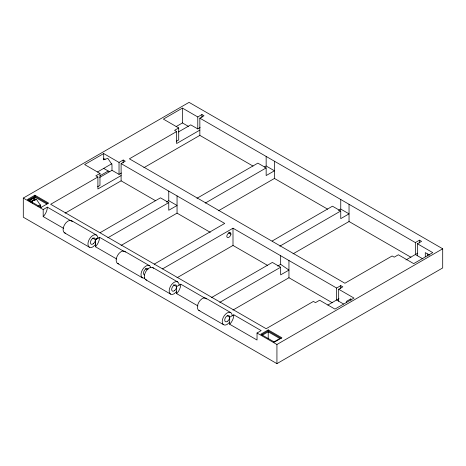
<?xml version="1.0" encoding="UTF-8"?>
<svg xmlns="http://www.w3.org/2000/svg" width="466" height="466" viewBox="0 0 466 466"><rect width="100%" height="100%" fill="white"/><g stroke="black" fill="none" stroke-linecap="round" stroke-linejoin="round"><path stroke-width="0.7" d="M95.379 244.603L95.408 239.699L97.895 238.208L95.408 239.699L95.408 246.73L116.704 259.02M63.708 228.422L43.192 216.579L44.02 215.706A9.378 5.411 -60 0 0 47.334 207.16L71.583 221.158M95.408 244.673L92.926 246.875A7.031 4.06 -60 0 1 87.952 244.003A7.031 4.06 -60 0 1 92.926 235.394A7.031 4.06 -60 0 1 97.895 238.266M95.408 246.73L96.241 245.85A9.378 5.411 -60 0 0 99.555 237.305L123.979 251.407M176.637 291.57L174.15 293.772A7.031 4.06 -60 0 1 169.175 290.901A7.031 4.06 -60 0 1 174.15 282.291A7.031 4.06 -60 0 1 179.125 285.163M197.928 305.917L176.637 293.621L177.464 292.747A9.378 5.411 -60 0 0 180.785 284.202L205.203 298.304M229.686 322.192L227.198 324.4A7.031 4.06 -60 0 1 222.224 321.528A7.031 4.06 -60 0 1 227.198 312.913A7.031 4.06 -60 0 1 232.173 315.785M229.686 324.249L230.513 323.375A9.378 5.411 -60 0 0 233.827 314.83L261.181 330.621L257.034 333.015L257.034 340.04L229.686 324.249L229.686 317.224L233.827 314.83M30.861 202.157L33.674 200.211M23.3 198.067L189.068 102.363L442.7 248.792L442.7 267.933L276.932 363.637L23.3 217.208L23.3 198.067L43.192 209.554L47.334 207.16M65.118 213.16L121.108 180.837L121.108 163.613L125.249 161.219L123.175 160.024L119.034 162.418L103.697 153.564L84.637 164.568L99.969 173.422L99.969 185.386L97.604 186.755M143.86 167.702L199.844 135.379L199.844 118.154L203.992 115.76L201.918 114.56L197.776 116.954L182.439 108.1L163.374 119.11L178.711 127.964L178.711 139.922L176.34 141.291M40.892 207.527L48.581 203.089L34.903 195.196L27.442 199.5L41.119 207.399M28.065 200.1L34.903 196.151L47.957 203.689M28.875 200.59L34.903 197.112L46.92 204.05M28.875 200.776L34.903 197.299L32.416 200.939L32.416 203.094M103.697 153.564L103.697 159.786L104.955 159.057M33.628 200.52L36.144 199.064M38.043 206.304L40.548 204.859M97.446 172.006L111.887 163.671M176.142 126.571L182.439 122.937L188.363 126.356M99.969 173.422L95.827 175.816L97.895 177.01L97.895 188.975L121.108 175.577M178.711 127.964L174.564 130.352L176.637 131.552L176.637 143.516L199.844 130.113M97.895 177.01L50.654 204.289L266.156 328.705L313.397 301.432L315.47 302.626L319.618 300.232L334.949 309.086L354.014 298.083L338.677 289.229L338.677 301.193M100.091 175.699L108.223 171.01M176.637 131.552L129.391 158.824L344.892 283.246L392.139 255.968L394.213 257.168L398.354 254.774L413.692 263.628L432.751 252.619L417.42 243.765L417.42 255.729M99.689 177.412L111.986 170.311L119.034 174.377L121.399 173.014M178.431 131.954L190.728 124.853L197.776 128.919L200.141 127.55M100.196 232.633L160.473 197.829L168.762 202.611L168.762 210.271L177.051 205.483L168.762 200.7L166.397 202.063M99.555 237.305L95.408 239.699L92.635 238.097M107.856 237.776L168.762 202.611M196.955 198.3L257.867 163.135L266.156 167.917L266.156 175.577L274.445 170.789L266.156 166.007L264.379 167.032M121.067 245.465L177.051 213.143L210.288 232.33M205.244 203.083L266.156 167.917M218.461 210.772L274.445 178.449L327.615 209.147M154.258 264.106L224.711 223.43L121.108 163.613M162.547 268.888L233 228.212L336.609 288.029L340.751 285.641L342.825 286.835L338.677 289.229M177.016 277.765L233 245.442L267.49 265.352M173.533 284.802L176.637 286.596L180.785 284.202M272.185 241.004L332.462 206.199L340.751 210.987L340.751 218.641L349.04 213.859L340.751 209.071L338.38 210.44M279.845 246.153L340.751 210.987M211.465 297.593L272.371 262.428L280.66 267.216L280.66 274.87L288.949 270.088L280.66 264.344L280.66 255.729M293.056 253.836L349.04 221.513L410.971 257.273M277.701 266.051L280.66 264.344M219.748 302.382L280.66 267.216M232.965 310.065L288.949 277.742L332.217 302.725M199.844 118.154L415.346 242.57L419.493 240.176L421.567 241.376L417.42 243.765M268.224 329.905L260.768 334.209L274.445 342.108L281.901 337.798L268.224 329.905L268.224 330.86L281.283 338.398M261.391 334.809L268.224 330.86M262.201 335.299L268.224 331.815L279.827 338.514L273.804 341.997M327.825 305.067L338.974 298.63M405.938 259.964L417.717 253.166M350.95 298.782L346.553 301.321L346.553 302.585M257.034 333.015L276.932 344.496L442.7 248.792M103.697 159.786L107.844 158.347L111.986 164.568L111.986 170.311M29.655 201.062L32.416 200.939L36.564 199.5L40.705 205.722L40.705 207.877M429.646 255.135L425.295 252.619L425.295 256.795M422.872 258.88L415.346 254.535L415.346 242.57M199.844 135.379L253.015 166.077M103.697 158.667L104.908 159.366M229.01 232.132L230.198 232.814M228.561 232.831L230.926 234.194A3.006 1.736 -60 0 1 229.33 236.973A3.006 1.736 -60 0 1 227.192 237.34L226.785 236.588A2.93 1.689 -60 0 1 228.317 233.39L229.394 232.773L230.32 232.854A2.93 1.689 -60 0 1 230.926 234.194M343.524 303.989L336.609 299.993L336.609 288.029M103.697 168.401L109.475 171.733M121.108 180.837L155.597 200.753M71.572 220.686L96.439 235.045M124.62 251.314L149.487 265.672M152.801 267.583L177.668 281.942M205.85 298.211L230.717 312.57M145.351 268.533L147.215 269.61M227.198 315.785L229.686 317.224M64.541 232.872L89.408 247.225M117.589 263.494L142.456 277.853M145.771 279.769L170.638 294.122M198.813 310.391L223.68 324.75M350.38 299.114L351.038 300.296M427.782 253.97L427.782 256.055M419.493 240.176L419.493 242.996M349.04 204.289L349.04 221.513M340.751 199.5L340.751 209.071M340.751 285.641L340.751 288.454M288.949 260.517L288.949 277.742M276.932 344.496L276.932 363.637M274.445 161.219L274.445 178.449M268.224 331.815L268.224 338.759M266.156 156.436L266.156 166.007M233 228.212L233 245.442M201.918 114.56L201.918 117.38M197.776 116.954L197.776 128.919M182.439 108.1L182.439 122.937M177.051 195.912L177.051 213.143M176.637 286.596L176.637 293.621M168.762 191.13L168.762 200.7M123.175 160.024L123.175 162.838M119.034 162.418L119.034 174.377M43.192 209.554L43.192 216.579M34.903 195.196L34.903 196.151M34.903 197.112L34.903 200.077M118.62 263.814A7.031 4.06 -60 0 1 117.589 255.374A7.031 4.06 -60 0 1 125.412 252.048M146.802 280.083A7.031 4.06 -60 0 1 145.771 271.643A7.031 4.06 -60 0 1 153.594 268.317M199.844 310.711A7.031 4.06 -60 0 1 198.813 302.271A7.031 4.06 -60 0 1 206.642 298.945M144.728 274.963A3.518 2.033 -60 0 1 144.21 270.746A3.518 2.033 -60 0 1 148.124 269.08M144.681 278.051A7.031 4.06 -60 0 1 142.456 269.732A7.031 4.06 -60 0 1 150.774 267.501M65.572 233.186A7.031 4.06 -60 0 1 64.541 224.746A7.031 4.06 -60 0 1 72.364 221.42M93.567 243.537A3.518 2.033 -60 0 0 94.68 238.091A3.518 2.033 -60 0 0 90.521 241.778A3.518 2.033 -60 0 0 93.567 243.537M227.839 321.057A3.518 2.033 -60 0 0 228.957 315.61A3.518 2.033 -60 0 0 224.798 319.303A3.518 2.033 -60 0 0 227.839 321.057M174.797 290.435A3.518 2.033 -60 0 0 175.909 284.988A3.518 2.033 -60 0 0 171.75 288.675A3.518 2.033 -60 0 0 174.797 290.435"/></g></svg>
